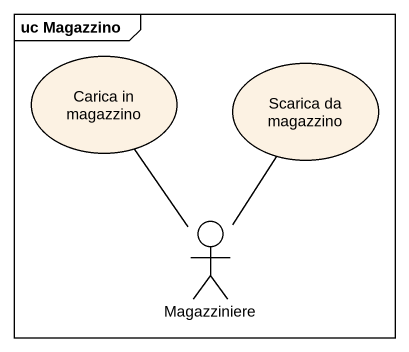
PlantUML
@startuml
mainframe uc Magazzino
usecase "Carica in magazzino" as Carica_in_magazzino
usecase "Scarica da magazzino" as Scarica_da_magazzino
actor Magazziniere
Magazziniere -up- Carica_in_magazzino
Magazziniere -up- Scarica_da_magazzino
@enduml
